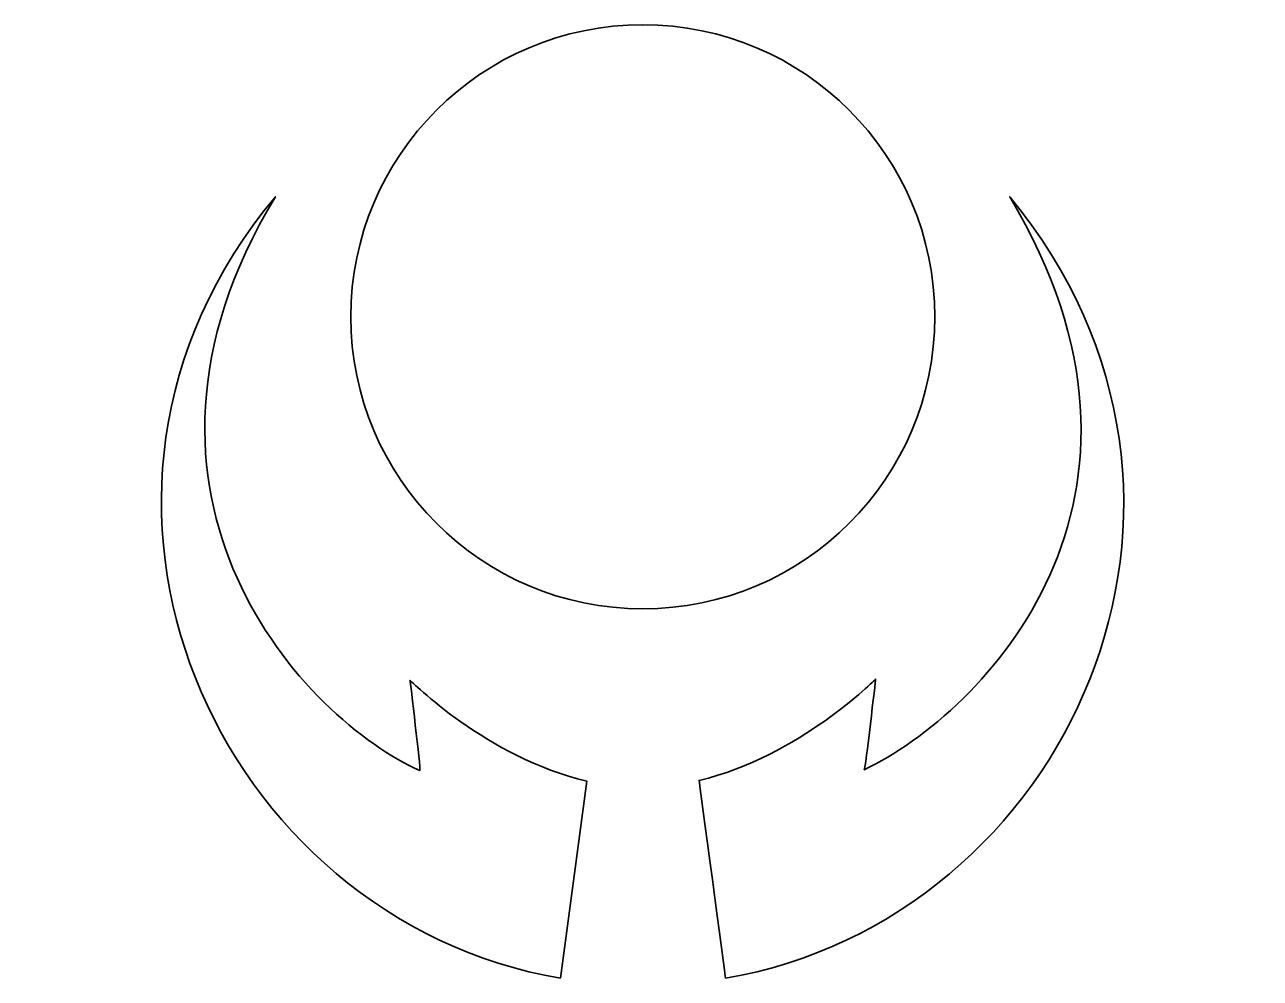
# Model space of a CAD drawing. Header units: inches. Extents: x -61 to 1020, y 66 to 900.
import ezdxf

# ---------------------------------------------------------------- set-up
doc = ezdxf.new("R2010")
doc.units = ezdxf.units.IN
doc.header["$MEASUREMENT"] = 0
doc.layers.add('Layer 1', color=7, linetype='Continuous')

msp = doc.modelspace()

# ---------------------------------------------------------------- linework, layer by layer
at = {"layer": 'Layer 1', "color": 7, "lineweight": 35}
for points, knots in [([(479.9, 900.2), (621, 900.2), (735.4, 785.9), (735.4, 644.8), (735.4, 503.7), (621, 389.3), (479.9, 389.3), (338.8, 389.3), (224.4, 503.7), (224.4, 644.8), (224.4, 785.9), (338.8, 900.2), (479.9, 900.2)], [0, 0, 0, 0, 1, 1, 1, 2, 2, 2, 3, 3, 3, 4, 4, 4, 4]), ([(407.9, 66.1), (107.8, 118), (-60.9, 487.3), (158.4, 749.8), (-0.4, 486.8), (185.6, 291.1), (284.9, 247.9), (285.7, 248.4), (276.2, 326.9), (276.2, 326.9), (276.2, 326.9), (343.4, 259), (430.9, 238.7), (430.9, 238.7), (407.9, 66.1), (407.9, 66.1)], [0, 0, 0, 0, 1, 1, 1, 2, 2, 2, 3, 3, 3, 4, 4, 4, 5, 5, 5, 5]), ([(552.3, 66.1), (851.4, 117.8), (1020.2, 484.2), (800.9, 749.8), (959.3, 485.3), (778.7, 298.8), (673.7, 248.6), (674.6, 249.1), (683.6, 327.8), (683.6, 327.8), (683.6, 327.8), (617, 260.3), (529.2, 239.2), (529.2, 239.1), (552.3, 66.2), (552.3, 66.1)], [0, 0, 0, 0, 1, 1, 1, 2, 2, 2, 3, 3, 3, 4, 4, 4, 5, 5, 5, 5])]:
    msp.add_open_spline(points, degree=3, knots=knots, dxfattribs=at)

doc.saveas('drawing.dxf')
